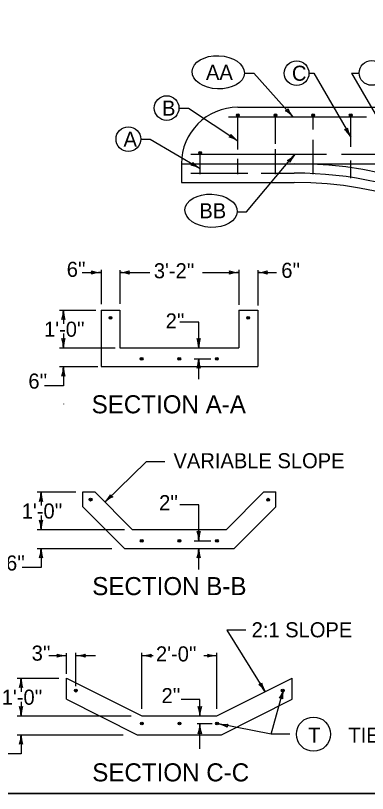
# Model space of a CAD drawing. Extents: x 1007 to 1035.5, y 1000.5 to 1021.5.
# Drawn here: x 1012.85 to 1017.52, y 1000.5 to 1010.83 of the extents above; entities that cross this region are included whole.
import ezdxf

# ---------------------------------------------------------------- set-up
doc = ezdxf.new("R2010")
doc.units = 0
for name, color, linetype in [('Level 1', 7, 'Continuous'), ('Level 10', 7, 'Continuous'), ('Level 11', 7, 'Continuous')]:
    doc.layers.add(name, color=color, linetype=linetype)

msp = doc.modelspace()

# ---------------------------------------------------------------- linework, layer by layer
at = {"layer": 'Level 1'}
for p, q in [((1015.888, 1010.062), (1016.013, 1010.062)), ((1016.013, 1010.062), (1016.533, 1009.486)), ((1016.747, 1010.063), (1016.814, 1010.063)), ((1016.814, 1010.063), (1017.302, 1009.219)), ((1017.314, 1010.063), (1017.415, 1010.063)), ((1017.314, 1010.063), (1017.802, 1009.219)), ((1015.019, 1009.6), (1015.144, 1009.6)), ((1015.144, 1009.6), (1015.802, 1009.163)), ((1015.802, 1009.611), (1022.291, 1009.611)), ((1015.677, 1009.486), (1017.51, 1009.486)), ((1015.802, 1009.048), (1015.802, 1009.486)), ((1016.302, 1009.127), (1016.302, 1009.486)), ((1016.802, 1009.314), (1016.802, 1009.486)), ((1017.302, 1009.087), (1017.302, 1009.486)), ((1014.51, 1009.188), (1014.635, 1009.188)), ((1014.635, 1009.188), (1015.302, 1008.797)), ((1016.802, 1008.722), (1016.802, 1009.177)), ((1016.302, 1008.722), (1016.302, 1009.053)), ((1015.177, 1008.986), (1016.978, 1008.986)), ((1015.302, 1008.722), (1015.302, 1008.986)), ((1015.302, 1008.722), (1015.302, 1008.986)), ((1015.802, 1008.722), (1015.802, 1008.926)), ((1015.918, 1008.224), (1016.559, 1008.986)), ((1017.178, 1008.986), (1018.971, 1008.986)), ((1017.302, 1008.671), (1017.302, 1008.903)), ((1015.052, 1008.861), (1015.052, 1008.611)), ((1015.052, 1008.861), (1016.552, 1008.861)), ((1016.552, 1008.861), (1022.291, 1008.861)), ((1015.177, 1008.736), (1015.934, 1008.736)), ((1016.113, 1008.736), (1016.552, 1008.736)), ((1015.052, 1008.611), (1016.552, 1008.611)), ((1015.793, 1008.224), (1015.918, 1008.224)), ((1013.983, 1007.451), (1013.983, 1006.998)), ((1015.816, 1007.451), (1015.816, 1006.989)), ((1013.733, 1007.417), (1013.983, 1007.417)), ((1014.233, 1007.446), (1014.233, 1007.002)), ((1014.233, 1007.417), (1014.632, 1007.417)), ((1015.333, 1007.417), (1015.816, 1007.417)), ((1016.066, 1007.448), (1016.066, 1006.98)), ((1016.066, 1007.417), (1016.316, 1007.417)), ((1013.431, 1006.917), (1013.913, 1006.917)), ((1013.483, 1006.917), (1013.483, 1006.736)), ((1013.983, 1006.917), (1014.233, 1006.917)), ((1013.983, 1006.917), (1013.983, 1006.167)), ((1014.233, 1006.917), (1014.233, 1006.417)), ((1015.816, 1006.917), (1015.816, 1006.417)), ((1015.816, 1006.917), (1016.066, 1006.917)), ((1016.066, 1006.917), (1016.066, 1006.167)), ((1015.281, 1006.758), (1015.031, 1006.758)), ((1015.281, 1006.417), (1015.281, 1006.758)), ((1013.483, 1006.605), (1013.483, 1006.417)), ((1013.431, 1006.417), (1014.172, 1006.417)), ((1014.233, 1006.417), (1015.816, 1006.417)), ((1015.219, 1006.27), (1015.442, 1006.27)), ((1015.281, 1006), (1015.281, 1006.27)), ((1013.431, 1006.167), (1013.939, 1006.167)), ((1013.483, 1006.167), (1013.483, 1005.912)), ((1013.983, 1006.167), (1016.066, 1006.167)), ((1013.483, 1005.912), (1013.233, 1005.912)), ((1013.483, 1005.671), (1013.483, 1005.667)), ((1014.581, 1004.901), (1014.035, 1004.367)), ((1014.831, 1004.901), (1014.581, 1004.901)), ((1013.135, 1004.503), (1013.646, 1004.503)), ((1013.135, 1004.503), (1013.617, 1004.503)), ((1013.186, 1004.503), (1013.186, 1004.322)), ((1013.743, 1004.503), (1013.899, 1004.503)), ((1013.743, 1004.305), (1013.743, 1004.503)), ((1013.899, 1004.503), (1014.399, 1004.003)), ((1015.649, 1004.003), (1016.149, 1004.503)), ((1016.149, 1004.503), (1016.306, 1004.503)), ((1016.306, 1004.306), (1016.306, 1004.503)), ((1013.743, 1004.305), (1014.296, 1003.753)), ((1015.282, 1004.331), (1015.032, 1004.331)), ((1015.282, 1003.855), (1015.282, 1004.331)), ((1015.753, 1003.753), (1016.306, 1004.306)), ((1013.186, 1004.19), (1013.186, 1004.003)), ((1013.135, 1004.003), (1014.295, 1004.003)), ((1014.399, 1004.003), (1015.649, 1004.003)), ((1015.22, 1003.855), (1015.443, 1003.855)), ((1013.135, 1003.753), (1014.128, 1003.753)), ((1013.186, 1003.753), (1013.186, 1003.498)), ((1014.296, 1003.753), (1015.753, 1003.753)), ((1015.282, 1003.472), (1015.282, 1003.753)), ((1013.186, 1003.498), (1012.936, 1003.498)), ((1015.907, 1002.668), (1015.657, 1002.668)), ((1015.657, 1002.668), (1016.166, 1001.851)), ((1013.29, 1002.33), (1013.524, 1002.33)), ((1013.524, 1002.086), (1013.524, 1002.362)), ((1013.649, 1001.925), (1013.649, 1002.368)), ((1013.649, 1002.33), (1013.911, 1002.33)), ((1014.524, 1001.624), (1014.524, 1002.368)), ((1014.524, 1002.33), (1014.676, 1002.33)), ((1015.35, 1002.33), (1015.524, 1002.33)), ((1015.524, 1001.624), (1015.524, 1002.368)), ((1012.868, 1002.03), (1013.42, 1002.03)), ((1012.868, 1002.03), (1013.35, 1002.03)), ((1012.92, 1002.03), (1012.92, 1001.849)), ((1013.524, 1002.03), (1014.524, 1001.53)), ((1013.524, 1001.751), (1013.524, 1002.03)), ((1015.524, 1001.53), (1016.524, 1002.03)), ((1016.524, 1001.751), (1016.524, 1002.03)), ((1016.243, 1001.285), (1016.409, 1001.881)), ((1012.92, 1001.718), (1012.92, 1001.53)), ((1013.524, 1001.751), (1014.465, 1001.28)), ((1015.296, 1001.747), (1015.046, 1001.747)), ((1015.296, 1001.53), (1015.296, 1001.747)), ((1015.583, 1001.28), (1016.524, 1001.751)), ((1012.868, 1001.53), (1014.384, 1001.53)), ((1012.868, 1001.53), (1014.028, 1001.53)), ((1014.524, 1001.53), (1015.524, 1001.53)), ((1015.263, 1001.429), (1015.459, 1001.429)), ((1015.296, 1001.092), (1015.296, 1001.415)), ((1016.243, 1001.285), (1015.543, 1001.423)), ((1012.868, 1001.28), (1014.279, 1001.28)), ((1012.92, 1001.28), (1012.92, 1001.025)), ((1014.465, 1001.28), (1015.583, 1001.28)), ((1016.493, 1001.285), (1016.243, 1001.285)), ((1012.92, 1001.025), (1012.67, 1001.025))]:
    msp.add_line(p, q, dxfattribs=at)
for centre, radius in [((1016.583, 1010.063), 0.164), ((1017.579, 1010.067), 0.164), ((1014.855, 1009.6), 0.164), ((1015.802, 1009.505), 0.0188), ((1015.802, 1009.505), 0.0188), ((1016.302, 1009.507), 0.0188), ((1016.302, 1009.507), 0.0188), ((1016.302, 1009.507), 0.00938), ((1016.302, 1009.507), 0.00938), ((1016.802, 1009.507), 0.0188), ((1016.802, 1009.507), 0.0188), ((1016.802, 1009.507), 0.00938), ((1016.802, 1009.507), 0.00938), ((1017.302, 1009.507), 0.0188), ((1017.302, 1009.507), 0.0188), ((1017.302, 1009.507), 0.00938), ((1017.302, 1009.507), 0.00938), ((1015.802, 1009.505), 0.00938), ((1015.802, 1009.505), 0.00938), ((1014.346, 1009.188), 0.164), ((1015.301, 1009.005), 0.0188), ((1015.301, 1009.005), 0.0188), ((1015.301, 1009.005), 0.00938), ((1015.301, 1009.005), 0.00938), ((1014.108, 1006.815), 0.0188), ((1015.94, 1006.815), 0.0188), ((1014.108, 1006.815), 0.00938), ((1015.94, 1006.815), 0.00938), ((1014.523, 1006.27), 0.0188), ((1014.523, 1006.27), 0.00938), ((1015.023, 1006.27), 0.0188), ((1015.023, 1006.27), 0.00938), ((1015.523, 1006.27), 0.0188), ((1015.523, 1006.27), 0.00938), ((1013.845, 1004.401), 0.0188), ((1013.845, 1004.401), 0.00938), ((1016.204, 1004.4), 0.0188), ((1016.204, 1004.4), 0.00938), ((1014.524, 1003.855), 0.0188), ((1014.524, 1003.855), 0.00938), ((1015.024, 1003.855), 0.0188), ((1015.024, 1003.855), 0.00938), ((1015.524, 1003.855), 0.0188), ((1015.524, 1003.855), 0.00938), ((1013.648, 1001.865), 0.0188), ((1013.648, 1001.865), 0.00938), ((1016.398, 1001.866), 0.0188), ((1016.398, 1001.866), 0.00938), ((1016.807, 1001.287), 0.227), ((1014.525, 1001.429), 0.0188), ((1014.525, 1001.429), 0.00938), ((1015.025, 1001.429), 0.0188), ((1015.025, 1001.429), 0.00938), ((1015.525, 1001.429), 0.0188), ((1015.525, 1001.429), 0.00938)]:
    msp.add_circle(centre, radius, dxfattribs=at)
for centre, radius, start, end in [((1015.802, 1008.861), 0.75, 90, 180), ((1016.433, 1009.596), 0.0313, 270.8588, 352.9754), ((1016.243, 1009.224), 0.391, 42.0842, 60.7529), ((1016.823, 1009.748), 0.391, 203.4313, 222.078), ((1016.243, 1009.224), 0.391, 42.0719, 42.0842), ((1017.227, 1009.347), 0.0313, 258.7727, 340.8894), ((1016.963, 1009.023), 0.391, 29.9981, 48.6669), ((1017.64, 1009.414), 0.391, 191.3453, 209.992), ((1015.678, 1009.246), 0.0313, 285.15, 7.2667), ((1015.585, 1008.838), 0.391, 56.3754, 75.0441), ((1016.018, 1009.489), 0.391, 217.7225, 236.3693), ((1016.963, 1009.023), 0.391, 29.9859, 29.9981), ((1015.585, 1008.838), 0.391, 56.3631, 56.3754), ((1016.26, 1009.238), 0.391, 301.2714, 319.9181), ((1016.463, 1008.872), 0.0313, 8.6988, 90.8155), ((1016.858, 1008.734), 0.391, 139.9242, 158.593), ((1016.858, 1008.734), 0.391, 139.912, 139.9242), ((1015.173, 1008.872), 0.0313, 288.4056, 10.5223), ((1015.104, 1008.46), 0.391, 59.631, 78.2998), ((1015.499, 1009.135), 0.391, 220.9781, 239.6249), ((1015.104, 1008.46), 0.391, 59.6188, 59.631), ((1016.581, 1003.878), 4.983, 8.4607, 90.3367), ((1016.581, 1003.878), 4.857, 64.2708, 90.3367), ((1016.581, 1003.878), 4.733, 8.4607, 90.3367), ((1013.834, 1007.417), 0.0313, 318.7746, 40.8913), ((1013.983, 1007.808), 0.391, 251.3472, 269.9939), ((1013.983, 1007.026), 0.391, 90, 108.6688), ((1013.983, 1007.026), 0.391, 89.9878, 90), ((1014.233, 1007.808), 0.391, 270, 288.6688), ((1014.233, 1007.026), 0.391, 71.3472, 89.9939), ((1014.233, 1007.808), 0.391, 269.9878, 270), ((1014.381, 1007.417), 0.0313, 138.7746, 220.8913), ((1015.667, 1007.417), 0.0313, 318.7746, 40.8913), ((1015.816, 1007.808), 0.391, 251.3472, 269.9939), ((1015.816, 1007.026), 0.391, 90, 108.6688), ((1015.816, 1007.026), 0.391, 89.9878, 90), ((1016.066, 1007.808), 0.391, 270, 288.6688), ((1016.066, 1007.026), 0.391, 71.3472, 89.9939), ((1016.066, 1007.808), 0.391, 269.9878, 270), ((1016.215, 1007.417), 0.0313, 138.7746, 220.8913), ((1013.092, 1006.917), 0.391, 341.3472, 359.9939), ((1013.874, 1006.917), 0.391, 180, 198.6688), ((1013.874, 1006.917), 0.391, 179.9878, 180), ((1013.483, 1006.768), 0.0313, 48.7746, 130.8913), ((1013.483, 1006.566), 0.0313, 228.7746, 310.8913), ((1013.092, 1006.417), 0.391, 0, 18.6688), ((1013.874, 1006.417), 0.391, 161.3472, 179.9939), ((1015.281, 1006.566), 0.0313, 228.7746, 310.8913), ((1014.89, 1006.417), 0.391, 0, 18.6688), ((1015.672, 1006.417), 0.391, 161.3472, 179.9939), ((1013.092, 1006.417), 0.391, 359.9878, 0), ((1014.89, 1006.417), 0.391, 359.9878, 0), ((1014.89, 1006.27), 0.391, 341.3472, 359.9939), ((1015.672, 1006.27), 0.391, 180, 198.6688), ((1015.672, 1006.27), 0.391, 179.9878, 180), ((1013.092, 1006.167), 0.391, 341.3472, 359.9939), ((1013.874, 1006.167), 0.391, 180, 198.6688), ((1013.874, 1006.167), 0.391, 179.9878, 180), ((1015.281, 1006.122), 0.0313, 48.7746, 130.8913), ((1013.483, 1006.018), 0.0313, 48.7746, 130.8913), ((1012.795, 1004.503), 0.391, 341.3472, 359.9939), ((1013.577, 1004.503), 0.391, 180, 198.6688), ((1013.577, 1004.503), 0.391, 179.9878, 180), ((1013.762, 1004.647), 0.391, 314.3328, 333.0016), ((1014.141, 1004.471), 0.0313, 183.1074, 265.2241), ((1013.186, 1004.354), 0.0313, 48.7746, 130.8913), ((1014.308, 1004.088), 0.391, 115.68, 134.3267), ((1013.762, 1004.647), 0.391, 314.3206, 314.3328), ((1013.186, 1004.151), 0.0313, 228.7746, 310.8913), ((1012.795, 1004.003), 0.391, 0, 18.6688), ((1013.577, 1004.003), 0.391, 161.3472, 179.9939), ((1012.795, 1004.003), 0.391, 359.9878, 0), ((1015.282, 1004.004), 0.0313, 228.7746, 310.8913), ((1014.891, 1003.855), 0.391, 0, 18.6688), ((1015.673, 1003.855), 0.391, 161.3472, 179.9939), ((1014.891, 1003.855), 0.391, 359.9878, 0), ((1012.795, 1003.753), 0.391, 341.3472, 359.9939), ((1013.577, 1003.753), 0.391, 180, 198.6688), ((1013.577, 1003.753), 0.391, 179.9878, 180), ((1014.891, 1003.753), 0.391, 341.3472, 359.9939), ((1015.673, 1003.753), 0.391, 180, 198.6688), ((1015.673, 1003.753), 0.391, 179.9878, 180), ((1013.186, 1003.604), 0.0313, 48.7746, 130.8913), ((1015.282, 1003.604), 0.0313, 48.7746, 130.8913), ((1013.376, 1002.33), 0.0313, 318.7746, 40.8913), ((1013.524, 1002.721), 0.391, 251.3472, 269.9939), ((1013.524, 1001.939), 0.391, 90, 108.6688), ((1013.524, 1001.939), 0.391, 89.9878, 90), ((1013.649, 1002.721), 0.391, 270, 288.6688), ((1013.649, 1001.939), 0.391, 71.3472, 89.9939), ((1013.649, 1002.721), 0.391, 269.9878, 270), ((1013.798, 1002.33), 0.0313, 138.7746, 220.8913), ((1014.524, 1002.721), 0.391, 270, 288.6688), ((1014.524, 1001.939), 0.391, 71.3472, 89.9939), ((1014.524, 1002.721), 0.391, 269.9878, 270), ((1014.673, 1002.33), 0.0313, 138.7746, 220.8913), ((1015.376, 1002.33), 0.0313, 318.7746, 40.8913), ((1015.524, 1002.721), 0.391, 251.3472, 269.9939), ((1015.524, 1001.939), 0.391, 90, 108.6688), ((1015.524, 1001.939), 0.391, 89.9878, 90), ((1012.529, 1002.03), 0.391, 341.3472, 359.9939), ((1013.311, 1002.03), 0.391, 180, 198.6688), ((1013.311, 1002.03), 0.391, 179.9878, 180), ((1012.92, 1001.882), 0.0313, 48.7746, 130.8913), ((1016.087, 1001.977), 0.0313, 260.6948, 342.8115), ((1015.834, 1001.644), 0.391, 31.9202, 50.589), ((1016.498, 1002.058), 0.391, 193.2673, 211.9141), ((1016.032, 1001.986), 0.391, 325.8222, 344.469), ((1016.786, 1001.777), 0.391, 164.4751, 183.1438), ((1016.786, 1001.777), 0.391, 164.4628, 164.4751), ((1015.834, 1001.644), 0.391, 31.908, 31.9202), ((1016.369, 1001.738), 0.0313, 33.2497, 115.3664), ((1012.92, 1001.679), 0.0313, 228.7746, 310.8913), ((1012.529, 1001.53), 0.391, 0, 18.6688), ((1013.311, 1001.53), 0.391, 161.3472, 179.9939), ((1015.296, 1001.679), 0.0313, 228.7746, 310.8913), ((1014.905, 1001.53), 0.391, 0, 18.6688), ((1015.687, 1001.53), 0.391, 161.3472, 179.9939), ((1012.529, 1001.53), 0.391, 359.9878, 0), ((1014.905, 1001.53), 0.391, 359.9878, 0), ((1014.905, 1001.415), 0.391, 341.3472, 359.9939), ((1015.687, 1001.415), 0.391, 180, 198.6688), ((1015.687, 1001.415), 0.391, 179.9878, 180), ((1015.619, 1001.807), 0.391, 258.8015, 277.4703), ((1015.467, 1001.04), 0.391, 60.1487, 78.7954), ((1015.619, 1001.807), 0.391, 258.7893, 258.8015), ((1015.689, 1001.394), 0.0313, 127.5761, 209.6928), ((1012.529, 1001.28), 0.391, 341.3472, 359.9939), ((1013.311, 1001.28), 0.391, 180, 198.6688), ((1013.311, 1001.28), 0.391, 179.9878, 180), ((1015.296, 1001.266), 0.0313, 48.7746, 130.8913), ((1012.92, 1001.132), 0.0313, 48.7746, 130.8913)]:
    msp.add_arc(centre, radius, start, end, dxfattribs=at)
for centre in [(1015.541, 1010.075), (1015.446, 1008.237)]:
    msp.add_ellipse(centre, major_axis=(0.347, -0.013), ratio=0.63503, dxfattribs=at)
at = {"layer": 'Level 10'}
msp.add_line((1035.53, 1000.5), (1007.03, 1000.5), dxfattribs=at)
at = {"layer": 'Level 11'}
msp.add_lwpolyline([(1007, 1000.5), (1035.5, 1000.5), (1035.5, 1021.5), (1007, 1021.5)], close=True, dxfattribs=at)

# ---------------------------------------------------------------- texts
at = {"layer": 'Level 1'}
for s, height, p in [('AA', 0.2, (1015.378, 1009.975)), ('C', 0.2, (1016.521, 1009.963)), ('B', 0.2, (1014.794, 1009.5)), ('A', 0.2, (1014.282, 1009.088)), ('BB', 0.2, (1015.29, 1008.137)), ("6''", 0.2, (1013.527, 1007.359)), ("3'-2''", 0.2, (1014.685, 1007.34)), ("6''", 0.2, (1016.379, 1007.346)), ("2''", 0.2, (1014.842, 1006.674)), ("1'-0''", 0.2, (1013.225, 1006.564)), ("6''", 0.2, (1013.017, 1005.875)), ('SECTION A-A', 0.24, (1013.858, 1005.547)), ('VARIABLE SLOPE', 0.2, (1014.946, 1004.818)), ("2''", 0.2, (1014.755, 1004.261)), ("1'-0''", 0.2, (1012.929, 1004.15)), ("6''", 0.2, (1012.72, 1003.46)), ('SECTION B-B', 0.24, (1013.866, 1003.133)), ('2:1 SLOPE', 0.2, (1015.985, 1002.573)), ("3''", 0.2, (1013.061, 1002.263)), ("2'-0''", 0.2, (1014.713, 1002.253)), ("1'-0''", 0.2, (1012.663, 1001.678)), ("2''", 0.2, (1014.787, 1001.699)), ('T', 0.2, (1016.737, 1001.173)), ('TIE BARS', 0.2, (1017.271, 1001.173)), ('SECTION C-C', 0.24, (1013.866, 1000.66))]:
    msp.add_text(s, height=height, dxfattribs=at).set_placement(p)

doc.saveas('drawing.dxf')
